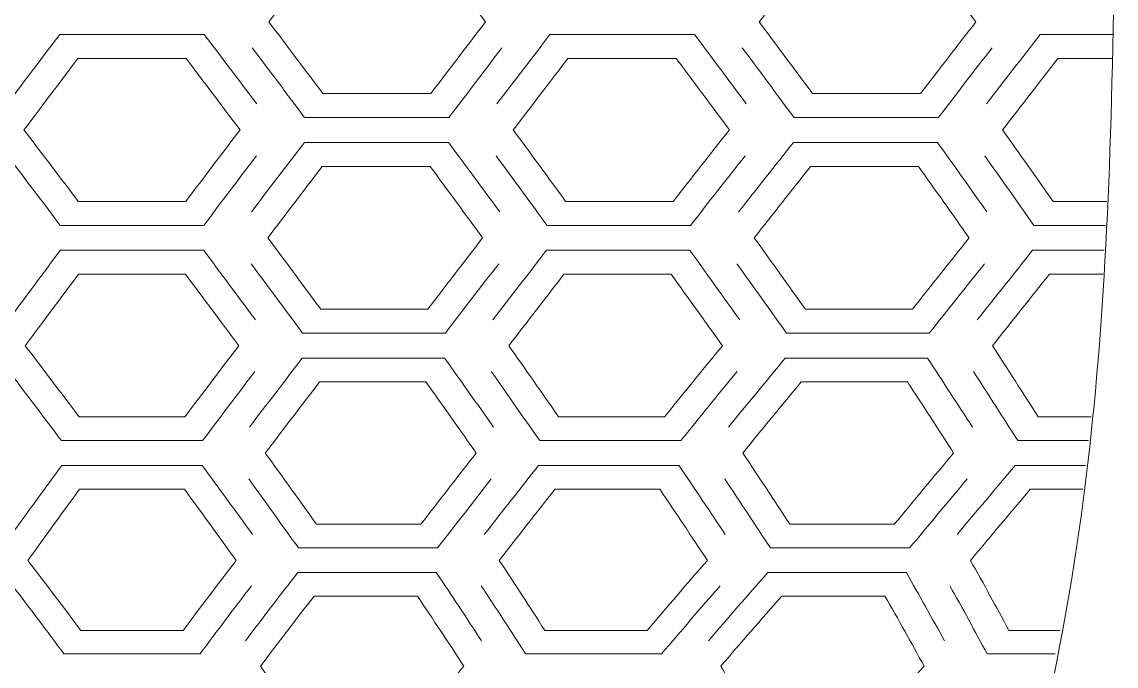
# Model space of a CAD drawing. Header units: centimetres. Extents: x -29.7 to 21.6, y -14.4 to 13.7.
# Drawn here: x -4.61 to 0.93, y -10.45 to -7.19 of the extents above; entities that cross this region are included whole.
import ezdxf

# ---------------------------------------------------------------- set-up
doc = ezdxf.new("R2010")
doc.units = ezdxf.units.CM
doc.header["$MEASUREMENT"] = 0
doc.layers.add('Layer 1', color=7, linetype='Continuous')

msp = doc.modelspace()

# ---------------------------------------------------------------- linework, layer by layer
at = {"layer": 'Layer 1', "color": 1, "lineweight": 9}
for points, knots in [([(0.93059, -4.44965), (0.93059, -7.29819), (0.93059, -8.72246), (0.68137, -10.14675), (0.68137, -10.14675), (0.43214, -11.57102), (-0.06638, -12.99531), (-2.06035, -14.41959)], [0, 0, 0, 0, 0.3333333, 0.3333333, 0.3333333, 0.3333333, 1, 1, 1, 1]), ([(-3.36081, -7.18504), (-3.26905, -7.06425), (-3.17721, -6.9435), (-3.08525, -6.82272), (-3.08525, -6.82272), (-2.90216, -6.82272), (-2.71912, -6.82272), (-2.536, -6.82272), (-2.536, -6.82272), (-2.44518, -6.9435), (-2.35452, -7.06425), (-2.26395, -7.18504), (-2.26395, -7.18504), (-2.35622, -7.3058), (-2.44835, -7.42655), (-2.54032, -7.54733), (-2.54032, -7.54733), (-2.72288, -7.54733), (-2.90544, -7.54733), (-3.08799, -7.54733), (-3.08799, -7.54733), (-3.17878, -7.42655), (-3.26974, -7.3058), (-3.36081, -7.18504)], [0, 0, 0, 0, 0.1428571, 0.1428571, 0.1428571, 0.1428571, 0.2857143, 0.2857143, 0.2857143, 0.2857143, 0.4285714, 0.4285714, 0.4285714, 0.4285714, 0.5714286, 0.5714286, 0.5714286, 0.5714286, 0.7142857, 0.7142857, 0.7142857, 0.7142857, 1, 1, 1, 1]), ([(-0.8769, -7.18504), (-0.78398, -7.06425), (-0.6909, -6.9435), (-0.59772, -6.82272), (-0.59772, -6.82272), (-0.41468, -6.82272), (-0.23162, -6.82272), (-0.04854, -6.82272), (-0.04854, -6.82272), (0.04111, -6.9435), (0.13062, -7.06425), (0.21996, -7.18504), (0.21996, -7.18504), (0.12656, -7.3058), (0.03321, -7.42655), (-0.05994, -7.54733), (-0.05994, -7.54733), (-0.24249, -7.54733), (-0.42505, -7.54733), (-0.60757, -7.54733), (-0.60757, -7.54733), (-0.69721, -7.42655), (-0.78699, -7.3058), (-0.8769, -7.18504)], [0, 0, 0, 0, 0.1428571, 0.1428571, 0.1428571, 0.1428571, 0.2857143, 0.2857143, 0.2857143, 0.2857143, 0.4285714, 0.4285714, 0.4285714, 0.4285714, 0.5714286, 0.5714286, 0.5714286, 0.5714286, 0.7142857, 0.7142857, 0.7142857, 0.7142857, 1, 1, 1, 1]), ([(-4.05433, -7.24818), (-4.17638, -7.24818), (-4.29843, -7.24818), (-4.42043, -7.24818), (-4.42043, -7.24818), (-4.50916, -7.36568), (-4.59776, -7.48313), (-4.68625, -7.60062)], [0, 0, 0, 0, 0.3333333, 0.3333333, 0.3333333, 0.3333333, 1, 1, 1, 1]), ([(-3.42245, -7.60062), (-3.51091, -7.48313), (-3.59954, -7.36568), (-3.68827, -7.24818), (-3.68827, -7.24818), (-3.81028, -7.24818), (-3.93232, -7.24818), (-4.05433, -7.24818)], [0, 0, 0, 0, 0.3333333, 0.3333333, 0.3333333, 0.3333333, 1, 1, 1, 1]), ([(-1.57103, -7.24818), (-1.69304, -7.24818), (-1.81509, -7.24818), (-1.93713, -7.24818), (-1.93713, -7.24818), (-2.027, -7.36568), (-2.11675, -7.48313), (-2.20639, -7.60062)], [0, 0, 0, 0, 0.3333333, 0.3333333, 0.3333333, 0.3333333, 1, 1, 1, 1]), ([(-0.94258, -7.60062), (-1.0299, -7.48313), (-1.11735, -7.36568), (-1.20493, -7.24818), (-1.20493, -7.24818), (-1.32698, -7.24818), (-1.44899, -7.24818), (-1.57103, -7.24818)], [0, 0, 0, 0, 0.3333333, 0.3333333, 0.3333333, 0.3333333, 1, 1, 1, 1]), ([(0.9123, -7.24818), (0.79026, -7.24818), (0.66825, -7.24818), (0.54616, -7.24818), (0.54616, -7.24818), (0.45518, -7.36568), (0.36426, -7.48313), (0.27348, -7.60062)], [0, 0, 0, 0, 0.3333333, 0.3333333, 0.3333333, 0.3333333, 1, 1, 1, 1]), ([(-2.18044, -7.3164), (-2.27015, -7.43388), (-2.35979, -7.55137), (-2.44923, -7.66883), (-2.44923, -7.66883), (-2.69293, -7.66883), (-2.93656, -7.66883), (-3.18026, -7.66883), (-3.18026, -7.66883), (-3.26859, -7.55137), (-3.35702, -7.43388), (-3.44562, -7.3164)], [0, 0, 0, 0, 0.25, 0.25, 0.25, 0.25, 0.5, 0.5, 0.5, 0.5, 1, 1, 1, 1]), ([(0.30224, -7.3164), (0.21136, -7.43388), (0.12056, -7.55137), (0.02994, -7.66883), (0.02994, -7.66883), (-0.21372, -7.66883), (-0.45739, -7.66883), (-0.70101, -7.66883), (-0.70101, -7.66883), (-0.78823, -7.55137), (-0.87556, -7.43388), (-0.96298, -7.3164)], [0, 0, 0, 0, 0.25, 0.25, 0.25, 0.25, 0.5, 0.5, 0.5, 0.5, 1, 1, 1, 1]), ([(-4.60162, -7.732), (-4.51063, -7.61123), (-4.41958, -7.49046), (-4.32837, -7.36971), (-4.32837, -7.36971), (-4.23703, -7.36971), (-4.14567, -7.36971), (-4.05433, -7.36971)], [0, 0, 0, 0, 0.3333333, 0.3333333, 0.3333333, 0.3333333, 1, 1, 1, 1]), ([(-4.05433, -7.36971), (-3.96299, -7.36971), (-3.87168, -7.36971), (-3.78033, -7.36971), (-3.78033, -7.36971), (-3.68911, -7.49046), (-3.59807, -7.61123), (-3.50709, -7.732)], [0, 0, 0, 0, 0.3333333, 0.3333333, 0.3333333, 0.3333333, 1, 1, 1, 1]), ([(-2.12303, -7.732), (-2.0309, -7.61123), (-1.93864, -7.49046), (-1.84621, -7.36971), (-1.84621, -7.36971), (-1.75491, -7.36971), (-1.66355, -7.36971), (-1.57221, -7.36971)], [0, 0, 0, 0, 0.3333333, 0.3333333, 0.3333333, 0.3333333, 1, 1, 1, 1]), ([(-1.57221, -7.36971), (-1.4809, -7.36971), (-1.38956, -7.36971), (-1.29821, -7.36971), (-1.29821, -7.36971), (-1.20821, -7.49046), (-1.1183, -7.61123), (-1.0285, -7.732)], [0, 0, 0, 0, 0.3333333, 0.3333333, 0.3333333, 0.3333333, 1, 1, 1, 1]), ([(0.35559, -7.732), (0.44889, -7.61123), (0.54234, -7.49046), (0.63587, -7.36971), (0.63587, -7.36971), (0.72721, -7.36971), (0.81857, -7.36971), (0.90988, -7.36971)], [0, 0, 0, 0, 0.3333333, 0.3333333, 0.3333333, 0.3333333, 1, 1, 1, 1]), ([(-4.05433, -8.09386), (-4.14522, -8.09386), (-4.23604, -8.09386), (-4.32693, -8.09386), (-4.32693, -8.09386), (-4.41811, -7.97323), (-4.50969, -7.85262), (-4.60162, -7.732)], [0, 0, 0, 0, 0.3333333, 0.3333333, 0.3333333, 0.3333333, 1, 1, 1, 1]), ([(-3.50709, -7.732), (-3.59902, -7.85262), (-3.69059, -7.97323), (-3.78177, -8.09386), (-3.78177, -8.09386), (-3.87263, -8.09386), (-3.96351, -8.09386), (-4.05433, -8.09386)], [0, 0, 0, 0, 0.3333333, 0.3333333, 0.3333333, 0.3333333, 1, 1, 1, 1]), ([(-1.5853, -8.09386), (-1.67616, -8.09386), (-1.76701, -8.09386), (-1.85783, -8.09386), (-1.85783, -8.09386), (-1.9459, -7.97323), (-2.03427, -7.85262), (-2.12303, -7.732)], [0, 0, 0, 0, 0.3333333, 0.3333333, 0.3333333, 0.3333333, 1, 1, 1, 1]), ([(-1.0285, -7.732), (-1.1236, -7.85262), (-1.21836, -7.97323), (-1.31271, -8.09386), (-1.31271, -8.09386), (-1.40357, -8.09386), (-1.49442, -8.09386), (-1.5853, -8.09386)], [0, 0, 0, 0, 0.3333333, 0.3333333, 0.3333333, 0.3333333, 1, 1, 1, 1]), ([(0.88376, -8.09386), (0.79291, -8.09386), (0.70205, -8.09386), (0.6112, -8.09386), (0.6112, -8.09386), (0.52637, -7.97323), (0.44114, -7.85262), (0.35559, -7.732)], [0, 0, 0, 0, 0.3333333, 0.3333333, 0.3333333, 0.3333333, 1, 1, 1, 1]), ([(-2.19173, -8.14709), (-2.27774, -8.02976), (-2.36407, -7.91243), (-2.45074, -7.7951), (-2.45074, -7.7951), (-2.69417, -7.7951), (-2.93757, -7.7951), (-3.18105, -7.7951), (-3.18105, -7.7951), (-3.27078, -7.91243), (-3.36023, -8.02976), (-3.44929, -8.14709)], [0, 0, 0, 0, 0.25, 0.25, 0.25, 0.25, 0.5, 0.5, 0.5, 0.5, 1, 1, 1, 1]), ([(0.27593, -8.14709), (0.19299, -8.02976), (0.10976, -7.91243), (0.02618, -7.7951), (0.02618, -7.7951), (-0.21722, -7.7951), (-0.46069, -7.7951), (-0.70409, -7.7951), (-0.70409, -7.7951), (-0.79695, -7.91243), (-0.88947, -8.02976), (-0.98166, -8.14709)], [0, 0, 0, 0, 0.25, 0.25, 0.25, 0.25, 0.5, 0.5, 0.5, 0.5, 1, 1, 1, 1]), ([(-4.05433, -8.21523), (-4.17552, -8.21523), (-4.29669, -8.21523), (-4.41788, -8.21523), (-4.41788, -8.21523), (-4.50657, -8.0979), (-4.59566, -7.98057), (-4.68504, -7.86323)], [0, 0, 0, 0, 0.3333333, 0.3333333, 0.3333333, 0.3333333, 1, 1, 1, 1]), ([(-3.42366, -7.86323), (-3.51303, -7.98057), (-3.60209, -8.0979), (-3.69081, -8.21523), (-3.69081, -8.21523), (-3.81201, -8.21523), (-3.93321, -8.21523), (-4.05433, -8.21523)], [0, 0, 0, 0, 0.3333333, 0.3333333, 0.3333333, 0.3333333, 1, 1, 1, 1]), ([(-1.58848, -8.21523), (-1.70968, -8.21523), (-1.83087, -8.21523), (-1.95202, -8.21523), (-1.95202, -8.21523), (-2.03764, -8.0979), (-2.12362, -7.98057), (-2.20989, -7.86323)], [0, 0, 0, 0, 0.3333333, 0.3333333, 0.3333333, 0.3333333, 1, 1, 1, 1]), ([(-0.94851, -7.86323), (-1.04103, -7.98057), (-1.13316, -8.0979), (-1.225, -8.21523), (-1.225, -8.21523), (-1.34616, -8.21523), (-1.46731, -8.21523), (-1.58848, -8.21523)], [0, 0, 0, 0, 0.3333333, 0.3333333, 0.3333333, 0.3333333, 1, 1, 1, 1]), ([(0.87734, -8.21523), (0.75618, -8.21523), (0.63502, -8.21523), (0.51386, -8.21523), (0.51386, -8.21523), (0.43129, -8.0979), (0.34842, -7.98057), (0.26523, -7.86323)], [0, 0, 0, 0, 0.3333333, 0.3333333, 0.3333333, 0.3333333, 1, 1, 1, 1]), ([(-3.36631, -8.2783), (-3.27474, -8.15769), (-3.18284, -8.03705), (-3.09058, -7.91645), (-3.09058, -7.91645), (-2.90851, -7.91645), (-2.72644, -7.91645), (-2.54441, -7.91645), (-2.54441, -7.91645), (-2.45529, -8.03705), (-2.36656, -8.15769), (-2.27819, -8.2783), (-2.27819, -8.2783), (-2.37114, -8.39892), (-2.46377, -8.51954), (-2.55603, -8.64016), (-2.55603, -8.64016), (-2.73669, -8.64016), (-2.91734, -8.64016), (-3.09802, -8.64016), (-3.09802, -8.64016), (-3.1871, -8.51954), (-3.27654, -8.39892), (-3.36631, -8.2783)], [0, 0, 0, 0, 0.1428571, 0.1428571, 0.1428571, 0.1428571, 0.2857143, 0.2857143, 0.2857143, 0.2857143, 0.4285714, 0.4285714, 0.4285714, 0.4285714, 0.5714286, 0.5714286, 0.5714286, 0.5714286, 0.7142857, 0.7142857, 0.7142857, 0.7142857, 1, 1, 1, 1]), ([(-0.90213, -8.2783), (-0.80739, -8.15769), (-0.71227, -8.03705), (-0.61684, -7.91645), (-0.61684, -7.91645), (-0.43477, -7.91645), (-0.25274, -7.91645), (-0.07067, -7.91645), (-0.07067, -7.91645), (0.01525, -8.03705), (0.10083, -8.15769), (0.18602, -8.2783), (0.18602, -8.2783), (0.0899, -8.39892), (-0.00593, -8.51954), (-0.10137, -8.64016), (-0.10137, -8.64016), (-0.28203, -8.64016), (-0.46269, -8.64016), (-0.64335, -8.64016), (-0.64335, -8.64016), (-0.72923, -8.51954), (-0.8155, -8.39892), (-0.90213, -8.2783)], [0, 0, 0, 0, 0.1428571, 0.1428571, 0.1428571, 0.1428571, 0.2857143, 0.2857143, 0.2857143, 0.2857143, 0.4285714, 0.4285714, 0.4285714, 0.4285714, 0.5714286, 0.5714286, 0.5714286, 0.5714286, 0.7142857, 0.7142857, 0.7142857, 0.7142857, 1, 1, 1, 1]), ([(-4.05433, -8.3414), (-4.17536, -8.3414), (-4.29636, -8.3414), (-4.41738, -8.3414), (-4.41738, -8.3414), (-4.50507, -8.45873), (-4.59245, -8.57606), (-4.67948, -8.69339)], [0, 0, 0, 0, 0.3333333, 0.3333333, 0.3333333, 0.3333333, 1, 1, 1, 1]), ([(-3.42925, -8.69339), (-3.51624, -8.57606), (-3.6036, -8.45873), (-3.69131, -8.3414), (-3.69131, -8.3414), (-3.8123, -8.3414), (-3.93334, -8.3414), (-4.05433, -8.3414)], [0, 0, 0, 0, 0.3333333, 0.3333333, 0.3333333, 0.3333333, 1, 1, 1, 1]), ([(-1.59182, -8.3414), (-1.71281, -8.3414), (-1.83381, -8.3414), (-1.95484, -8.3414), (-1.95484, -8.3414), (-2.04562, -8.45873), (-2.13609, -8.57606), (-2.22623, -8.69339)], [0, 0, 0, 0, 0.3333333, 0.3333333, 0.3333333, 0.3333333, 1, 1, 1, 1]), ([(-0.97596, -8.69339), (-1.05989, -8.57606), (-1.14415, -8.45873), (-1.22876, -8.3414), (-1.22876, -8.3414), (-1.34979, -8.3414), (-1.47082, -8.3414), (-1.59182, -8.3414)], [0, 0, 0, 0, 0.3333333, 0.3333333, 0.3333333, 0.3333333, 1, 1, 1, 1]), ([(0.87073, -8.3414), (0.7497, -8.3414), (0.62871, -8.3414), (0.50771, -8.3414), (0.50771, -8.3414), (0.41381, -8.45873), (0.32027, -8.57606), (0.22707, -8.69339)], [0, 0, 0, 0, 0.3333333, 0.3333333, 0.3333333, 0.3333333, 1, 1, 1, 1]), ([(-2.19693, -8.40951), (-2.28736, -8.52684), (-2.37746, -8.64421), (-2.46721, -8.76153), (-2.46721, -8.76153), (-2.70814, -8.76153), (-2.94909, -8.76153), (-3.19001, -8.76153), (-3.19001, -8.76153), (-3.27667, -8.64421), (-3.36366, -8.52684), (-3.45099, -8.40951)], [0, 0, 0, 0, 0.25, 0.25, 0.25, 0.25, 0.5, 0.5, 0.5, 0.5, 1, 1, 1, 1]), ([(0.26379, -8.40951), (0.17028, -8.52684), (0.07714, -8.64421), (-0.01575, -8.76153), (-0.01575, -8.76153), (-0.25666, -8.76153), (-0.49761, -8.76153), (-0.73852, -8.76153), (-0.73852, -8.76153), (-0.82211, -8.64421), (-0.90602, -8.52684), (-0.99027, -8.40951)], [0, 0, 0, 0, 0.25, 0.25, 0.25, 0.25, 0.5, 0.5, 0.5, 0.5, 1, 1, 1, 1]), ([(-4.59523, -8.8246), (-4.50582, -8.70398), (-4.41598, -8.58336), (-4.32585, -8.46276), (-4.32585, -8.46276), (-4.23535, -8.46276), (-4.14486, -8.46276), (-4.05433, -8.46276)], [0, 0, 0, 0, 0.3333333, 0.3333333, 0.3333333, 0.3333333, 1, 1, 1, 1]), ([(-4.05433, -8.46276), (-3.96384, -8.46276), (-3.87338, -8.46276), (-3.78285, -8.46276), (-3.78285, -8.46276), (-3.69271, -8.58336), (-3.60291, -8.70398), (-3.51346, -8.8246)], [0, 0, 0, 0, 0.3333333, 0.3333333, 0.3333333, 0.3333333, 1, 1, 1, 1]), ([(-2.14545, -8.8246), (-2.0528, -8.70398), (-1.95981, -8.58336), (-1.8665, -8.46276), (-1.8665, -8.46276), (-1.77598, -8.46276), (-1.68552, -8.46276), (-1.59499, -8.46276)], [0, 0, 0, 0, 0.3333333, 0.3333333, 0.3333333, 0.3333333, 1, 1, 1, 1]), ([(-1.59499, -8.46276), (-1.5045, -8.46276), (-1.414, -8.46276), (-1.32351, -8.46276), (-1.32351, -8.46276), (-1.23652, -8.58336), (-1.14992, -8.70398), (-1.06365, -8.8246)], [0, 0, 0, 0, 0.3333333, 0.3333333, 0.3333333, 0.3333333, 1, 1, 1, 1]), ([(0.30437, -8.8246), (0.40017, -8.70398), (0.49632, -8.58336), (0.59284, -8.46276), (0.59284, -8.46276), (0.68332, -8.46276), (0.77382, -8.46276), (0.86435, -8.46276)], [0, 0, 0, 0, 0.3333333, 0.3333333, 0.3333333, 0.3333333, 1, 1, 1, 1]), ([(-4.05433, -9.18451), (-4.14375, -9.18451), (-4.23313, -9.18451), (-4.32251, -9.18451), (-4.32251, -9.18451), (-4.41267, -9.06456), (-4.5036, -8.94457), (-4.59523, -8.8246)], [0, 0, 0, 0, 0.3333333, 0.3333333, 0.3333333, 0.3333333, 1, 1, 1, 1]), ([(-3.51346, -8.8246), (-3.60513, -8.94457), (-3.69602, -9.06456), (-3.78619, -9.18451), (-3.78619, -9.18451), (-3.87557, -9.18451), (-3.96495, -9.18451), (-4.05433, -9.18451)], [0, 0, 0, 0, 0.3333333, 0.3333333, 0.3333333, 0.3333333, 1, 1, 1, 1]), ([(-1.62523, -9.18451), (-1.71462, -9.18451), (-1.80403, -9.18451), (-1.89341, -9.18451), (-1.89341, -9.18451), (-1.97664, -9.06456), (-2.06065, -8.94457), (-2.14545, -8.8246)], [0, 0, 0, 0, 0.3333333, 0.3333333, 0.3333333, 0.3333333, 1, 1, 1, 1]), ([(-1.06365, -8.8246), (-1.16222, -8.94457), (-1.26001, -9.06456), (-1.35709, -9.18451), (-1.35709, -9.18451), (-1.44647, -9.18451), (-1.53585, -9.18451), (-1.62523, -9.18451)], [0, 0, 0, 0, 0.3333333, 0.3333333, 0.3333333, 0.3333333, 1, 1, 1, 1]), ([(0.8039, -9.18451), (0.71448, -9.18451), (0.62511, -9.18451), (0.53572, -9.18451), (0.53572, -9.18451), (0.4594, -9.06456), (0.38226, -8.94457), (0.30437, -8.8246)], [0, 0, 0, 0, 0.3333333, 0.3333333, 0.3333333, 0.3333333, 1, 1, 1, 1]), ([(-2.22311, -9.23747), (-2.3049, -9.12077), (-2.38738, -9.00405), (-2.47061, -8.88734), (-2.47061, -8.88734), (-2.71103, -8.88734), (-2.95145, -8.88734), (-3.19188, -8.88734), (-3.19188, -8.88734), (-3.28178, -9.00405), (-3.37103, -9.12077), (-3.4595, -9.23747)], [0, 0, 0, 0, 0.25, 0.25, 0.25, 0.25, 0.5, 0.5, 0.5, 0.5, 1, 1, 1, 1]), ([(0.20298, -9.23747), (0.12786, -9.12077), (0.0521, -9.00405), (-0.02442, -8.88734), (-0.02442, -8.88734), (-0.26481, -8.88734), (-0.50523, -8.88734), (-0.74569, -8.88734), (-0.74569, -8.88734), (-0.8423, -9.00405), (-0.93823, -9.12077), (-1.03344, -9.23747)], [0, 0, 0, 0, 0.25, 0.25, 0.25, 0.25, 0.5, 0.5, 0.5, 0.5, 1, 1, 1, 1]), ([(-4.05433, -9.30526), (-4.1734, -9.30526), (-4.2924, -9.30526), (-4.4114, -9.30526), (-4.4114, -9.30526), (-4.49914, -9.18854), (-4.58755, -9.07183), (-4.67666, -8.95512)], [0, 0, 0, 0, 0.3333333, 0.3333333, 0.3333333, 0.3333333, 1, 1, 1, 1]), ([(-3.43204, -8.95512), (-3.52115, -9.07183), (-3.60955, -9.18854), (-3.69727, -9.30526), (-3.69727, -9.30526), (-3.8163, -9.30526), (-3.93534, -9.30526), (-4.05433, -9.30526)], [0, 0, 0, 0, 0.3333333, 0.3333333, 0.3333333, 0.3333333, 1, 1, 1, 1]), ([(-1.63218, -9.30526), (-1.7512, -9.30526), (-1.87024, -9.30526), (-1.98924, -9.30526), (-1.98924, -9.30526), (-2.07024, -9.18854), (-2.15193, -9.07183), (-2.23437, -8.95512)], [0, 0, 0, 0, 0.3333333, 0.3333333, 0.3333333, 0.3333333, 1, 1, 1, 1]), ([(-0.98971, -8.95512), (-1.08557, -9.07183), (-1.18068, -9.18854), (-1.27511, -9.30526), (-1.27511, -9.30526), (-1.39411, -9.30526), (-1.51314, -9.30526), (-1.63218, -9.30526)], [0, 0, 0, 0, 0.3333333, 0.3333333, 0.3333333, 0.3333333, 1, 1, 1, 1]), ([(0.78999, -9.30526), (0.67096, -9.30526), (0.55196, -9.30526), (0.43292, -9.30526), (0.43292, -9.30526), (0.35866, -9.18854), (0.28365, -9.07183), (0.20792, -8.95512)], [0, 0, 0, 0, 0.3333333, 0.3333333, 0.3333333, 0.3333333, 1, 1, 1, 1]), ([(-3.37908, -9.36799), (-3.28813, -9.24801), (-3.19645, -9.12804), (-3.104, -9.00806), (-3.104, -9.00806), (-2.92448, -9.00806), (-2.74497, -9.00806), (-2.56546, -9.00806), (-2.56546, -9.00806), (-2.4799, -9.12804), (-2.3951, -9.24801), (-2.31105, -9.36799), (-2.31105, -9.36799), (-2.40502, -9.48797), (-2.49823, -9.60795), (-2.59069, -9.7279), (-2.59069, -9.7279), (-2.76716, -9.7279), (-2.94363, -9.7279), (-3.12013, -9.7279), (-3.12013, -9.7279), (-3.20569, -9.60795), (-3.29199, -9.48797), (-3.37908, -9.36799)], [0, 0, 0, 0, 0.1428571, 0.1428571, 0.1428571, 0.1428571, 0.2857143, 0.2857143, 0.2857143, 0.2857143, 0.4285714, 0.4285714, 0.4285714, 0.4285714, 0.5714286, 0.5714286, 0.5714286, 0.5714286, 0.7142857, 0.7142857, 0.7142857, 0.7142857, 1, 1, 1, 1]), ([(-0.96049, -9.36799), (-0.86266, -9.24801), (-0.76408, -9.12804), (-0.66475, -9.00806), (-0.66475, -9.00806), (-0.4852, -9.00806), (-0.30569, -9.00806), (-0.12617, -9.00806), (-0.12617, -9.00806), (-0.04753, -9.12804), (0.03037, -9.24801), (0.10747, -9.36799), (0.10747, -9.36799), (0.00664, -9.48797), (-0.09344, -9.60795), (-0.19284, -9.7279), (-0.19284, -9.7279), (-0.36931, -9.7279), (-0.54578, -9.7279), (-0.72226, -9.7279), (-0.72226, -9.7279), (-0.80091, -9.60795), (-0.8803, -9.48797), (-0.96049, -9.36799)], [0, 0, 0, 0, 0.1428571, 0.1428571, 0.1428571, 0.1428571, 0.2857143, 0.2857143, 0.2857143, 0.2857143, 0.4285714, 0.4285714, 0.4285714, 0.4285714, 0.5714286, 0.5714286, 0.5714286, 0.5714286, 0.7142857, 0.7142857, 0.7142857, 0.7142857, 1, 1, 1, 1]), ([(-4.05433, -9.43073), (-4.17301, -9.43073), (-4.29168, -9.43073), (-4.41038, -9.43073), (-4.41038, -9.43073), (-4.49583, -9.54744), (-4.58057, -9.66415), (-4.66458, -9.78086)], [0, 0, 0, 0, 0.3333333, 0.3333333, 0.3333333, 0.3333333, 1, 1, 1, 1]), ([(-3.44411, -9.78086), (-3.52813, -9.66415), (-3.61286, -9.54744), (-3.69835, -9.43073), (-3.69835, -9.43073), (-3.81698, -9.43073), (-3.93566, -9.43073), (-4.05433, -9.43073)], [0, 0, 0, 0, 0.3333333, 0.3333333, 0.3333333, 0.3333333, 1, 1, 1, 1]), ([(-1.63937, -9.43073), (-1.75804, -9.43073), (-1.87671, -9.43073), (-1.99539, -9.43073), (-1.99539, -9.43073), (-2.08759, -9.54744), (-2.17903, -9.66415), (-2.26975, -9.78086)], [0, 0, 0, 0, 0.3333333, 0.3333333, 0.3333333, 0.3333333, 1, 1, 1, 1]), ([(-1.04931, -9.78086), (-1.12658, -9.66415), (-1.20464, -9.54744), (-1.28338, -9.43073), (-1.28338, -9.43073), (-1.40206, -9.43073), (-1.52069, -9.43073), (-1.63937, -9.43073)], [0, 0, 0, 0, 0.3333333, 0.3333333, 0.3333333, 0.3333333, 1, 1, 1, 1]), ([(0.77559, -9.43073), (0.65692, -9.43073), (0.53821, -9.43073), (0.41957, -9.43073), (0.41957, -9.43073), (0.32067, -9.54744), (0.22251, -9.66415), (0.12509, -9.78086)], [0, 0, 0, 0, 0.3333333, 0.3333333, 0.3333333, 0.3333333, 1, 1, 1, 1]), ([(-2.23444, -9.49851), (-2.32582, -9.61522), (-2.41648, -9.73193), (-2.50641, -9.84864), (-2.50641, -9.84864), (-2.7414, -9.84864), (-2.97636, -9.84864), (-3.21135, -9.84864), (-3.21135, -9.84864), (-3.29458, -9.73193), (-3.37852, -9.61522), (-3.4632, -9.49851)], [0, 0, 0, 0, 0.25, 0.25, 0.25, 0.25, 0.5, 0.5, 0.5, 0.5, 1, 1, 1, 1]), ([(0.17663, -9.49851), (0.07855, -9.61522), (-0.01882, -9.73193), (-0.11547, -9.84864), (-0.11547, -9.84864), (-0.35046, -9.84864), (-0.58545, -9.84864), (-0.82041, -9.84864), (-0.82041, -9.84864), (-0.89696, -9.73193), (-0.97417, -9.61522), (-1.05212, -9.49851)], [0, 0, 0, 0, 0.25, 0.25, 0.25, 0.25, 0.5, 0.5, 0.5, 0.5, 1, 1, 1, 1]), ([(-4.58142, -9.91138), (-4.49512, -9.7914), (-4.40803, -9.67143), (-4.32018, -9.55145), (-4.32018, -9.55145), (-4.23155, -9.55145), (-4.14296, -9.55145), (-4.05433, -9.55145)], [0, 0, 0, 0, 0.3333333, 0.3333333, 0.3333333, 0.3333333, 1, 1, 1, 1]), ([(-4.05433, -9.55145), (-3.96574, -9.55145), (-3.87714, -9.55145), (-3.78851, -9.55145), (-3.78851, -9.55145), (-3.70067, -9.67143), (-3.61358, -9.7914), (-3.52727, -9.91138)], [0, 0, 0, 0, 0.3333333, 0.3333333, 0.3333333, 0.3333333, 1, 1, 1, 1]), ([(-2.19412, -9.91138), (-2.10088, -9.7914), (-2.00691, -9.67143), (-1.91216, -9.55145), (-1.91216, -9.55145), (-1.82356, -9.55145), (-1.73494, -9.55145), (-1.64631, -9.55145)], [0, 0, 0, 0, 0.3333333, 0.3333333, 0.3333333, 0.3333333, 1, 1, 1, 1]), ([(-1.64631, -9.55145), (-1.55774, -9.55145), (-1.46912, -9.55145), (-1.38049, -9.55145), (-1.38049, -9.55145), (-1.29955, -9.67143), (-1.21937, -9.7914), (-1.13993, -9.91138)], [0, 0, 0, 0, 0.3333333, 0.3333333, 0.3333333, 0.3333333, 1, 1, 1, 1]), ([(0.19319, -9.91138), (0.29334, -9.7914), (0.39421, -9.67143), (0.49586, -9.55145), (0.49586, -9.55145), (0.58449, -9.55145), (0.67308, -9.55145), (0.76168, -9.55145)], [0, 0, 0, 0, 0.3333333, 0.3333333, 0.3333333, 0.3333333, 1, 1, 1, 1]), ([(-4.05433, -10.26596), (-4.14087, -10.26596), (-4.22734, -10.26596), (-4.31383, -10.26596), (-4.31383, -10.26596), (-4.40168, -10.14776), (-4.49087, -10.02956), (-4.58142, -9.91138)], [0, 0, 0, 0, 0.3333333, 0.3333333, 0.3333333, 0.3333333, 1, 1, 1, 1]), ([(-3.52727, -9.91138), (-3.61784, -10.02956), (-3.70705, -10.14776), (-3.79486, -10.26596), (-3.79486, -10.26596), (-3.88137, -10.26596), (-3.96786, -10.26596), (-4.05433, -10.26596)], [0, 0, 0, 0, 0.3333333, 0.3333333, 0.3333333, 0.3333333, 1, 1, 1, 1]), ([(-1.70398, -10.26596), (-1.79045, -10.26596), (-1.87694, -10.26596), (-1.96341, -10.26596), (-1.96341, -10.26596), (-2.03896, -10.14776), (-2.11587, -10.02956), (-2.19412, -9.91138)], [0, 0, 0, 0, 0.3333333, 0.3333333, 0.3333333, 0.3333333, 1, 1, 1, 1]), ([(-1.13993, -9.91138), (-1.2428, -10.02956), (-1.34429, -10.14776), (-1.44447, -10.26596), (-1.44447, -10.26596), (-1.53097, -10.26596), (-1.61748, -10.26596), (-1.70398, -10.26596)], [0, 0, 0, 0, 0.3333333, 0.3333333, 0.3333333, 0.3333333, 1, 1, 1, 1]), ([(0.64645, -10.26596), (0.55998, -10.26596), (0.47348, -10.26596), (0.38697, -10.26596), (0.38697, -10.26596), (0.32374, -10.14776), (0.25914, -10.02956), (0.19319, -9.91138)], [0, 0, 0, 0, 0.3333333, 0.3333333, 0.3333333, 0.3333333, 1, 1, 1, 1]), ([(-2.28435, -10.31811), (-2.35923, -10.20316), (-2.43546, -10.08816), (-2.51289, -9.9732), (-2.51289, -9.9732), (-2.7469, -9.9732), (-2.98091, -9.9732), (-3.21491, -9.9732), (-3.21491, -9.9732), (-3.30433, -10.08816), (-3.3925, -10.20316), (-3.47936, -10.31811)], [0, 0, 0, 0, 0.25, 0.25, 0.25, 0.25, 0.5, 0.5, 0.5, 0.5, 1, 1, 1, 1]), ([(0.06061, -10.31811), (-0.0023, -10.20316), (-0.06651, -10.08816), (-0.132, -9.9732), (-0.132, -9.9732), (-0.36601, -9.9732), (-0.60001, -9.9732), (-0.83402, -9.9732), (-0.83402, -9.9732), (-0.93545, -10.08816), (-1.03559, -10.20316), (-1.13443, -10.31811)], [0, 0, 0, 0, 0.25, 0.25, 0.25, 0.25, 0.5, 0.5, 0.5, 0.5, 1, 1, 1, 1]), ([(-4.05433, -10.38487), (-4.16924, -10.38487), (-4.28415, -10.38487), (-4.39903, -10.38487), (-4.39903, -10.38487), (-4.48448, -10.26991), (-4.57122, -10.15493), (-4.65925, -10.03997)], [0, 0, 0, 0, 0.3333333, 0.3333333, 0.3333333, 0.3333333, 1, 1, 1, 1]), ([(-3.44945, -10.03997), (-3.53746, -10.15493), (-3.62422, -10.26991), (-3.70967, -10.38487), (-3.70967, -10.38487), (-3.82455, -10.38487), (-3.93946, -10.38487), (-4.05433, -10.38487)], [0, 0, 0, 0, 0.3333333, 0.3333333, 0.3333333, 0.3333333, 1, 1, 1, 1]), ([(-1.71632, -10.38487), (-1.83122, -10.38487), (-1.9461, -10.38487), (-2.06101, -10.38487), (-2.06101, -10.38487), (-2.13449, -10.26991), (-2.20927, -10.15493), (-2.28533, -10.03997)], [0, 0, 0, 0, 0.3333333, 0.3333333, 0.3333333, 0.3333333, 1, 1, 1, 1]), ([(-1.07549, -10.03997), (-1.17551, -10.15493), (-1.27422, -10.26991), (-1.37165, -10.38487), (-1.37165, -10.38487), (-1.48656, -10.38487), (-1.60144, -10.38487), (-1.71632, -10.38487)], [0, 0, 0, 0, 0.3333333, 0.3333333, 0.3333333, 0.3333333, 1, 1, 1, 1]), ([(0.62171, -10.38487), (0.5068, -10.38487), (0.39188, -10.38487), (0.27701, -10.38487), (0.27701, -10.38487), (0.21552, -10.26991), (0.1527, -10.15493), (0.08863, -10.03997)], [0, 0, 0, 0, 0.3333333, 0.3333333, 0.3333333, 0.3333333, 1, 1, 1, 1]), ([(-3.40336, -10.4467), (-3.31415, -10.3285), (-3.22352, -10.2103), (-3.13159, -10.0921), (-3.13159, -10.0921), (-2.95724, -10.0921), (-2.78294, -10.0921), (-2.60862, -10.0921), (-2.60862, -10.0921), (-2.52899, -10.2103), (-2.4507, -10.3285), (-2.37376, -10.4467), (-2.37376, -10.4467), (-2.46845, -10.56489), (-2.56176, -10.68309), (-2.65369, -10.80127), (-2.65369, -10.80127), (-2.82256, -10.80127), (-2.99144, -10.80127), (-3.16033, -10.80127), (-3.16033, -10.80127), (-3.23998, -10.68309), (-3.32099, -10.56489), (-3.40336, -10.4467)], [0, 0, 0, 0, 0.1428571, 0.1428571, 0.1428571, 0.1428571, 0.2857143, 0.2857143, 0.2857143, 0.2857143, 0.4285714, 0.4285714, 0.4285714, 0.4285714, 0.5714286, 0.5714286, 0.5714286, 0.5714286, 0.7142857, 0.7142857, 0.7142857, 0.7142857, 1, 1, 1, 1]), ([(-1.07176, -10.4467), (-0.97021, -10.3285), (-0.86731, -10.2103), (-0.76307, -10.0921), (-0.76307, -10.0921), (-0.58875, -10.0921), (-0.41445, -10.0921), (-0.24013, -10.0921), (-0.24013, -10.0921), (-0.17278, -10.2103), (-0.1068, -10.3285), (-0.04219, -10.4467), (-0.04219, -10.4467), (-0.14918, -10.56489), (-0.25479, -10.68309), (-0.35907, -10.80127), (-0.35907, -10.80127), (-0.52794, -10.80127), (-0.69683, -10.80127), (-0.86567, -10.80127), (-0.86567, -10.80127), (-0.93302, -10.68309), (-1.00172, -10.56489), (-1.07176, -10.4467)], [0, 0, 0, 0, 0.1428571, 0.1428571, 0.1428571, 0.1428571, 0.2857143, 0.2857143, 0.2857143, 0.2857143, 0.4285714, 0.4285714, 0.4285714, 0.4285714, 0.5714286, 0.5714286, 0.5714286, 0.5714286, 0.7142857, 0.7142857, 0.7142857, 0.7142857, 1, 1, 1, 1])]:
    msp.add_open_spline(points, degree=3, knots=knots, dxfattribs=at)

doc.saveas('drawing.dxf')
